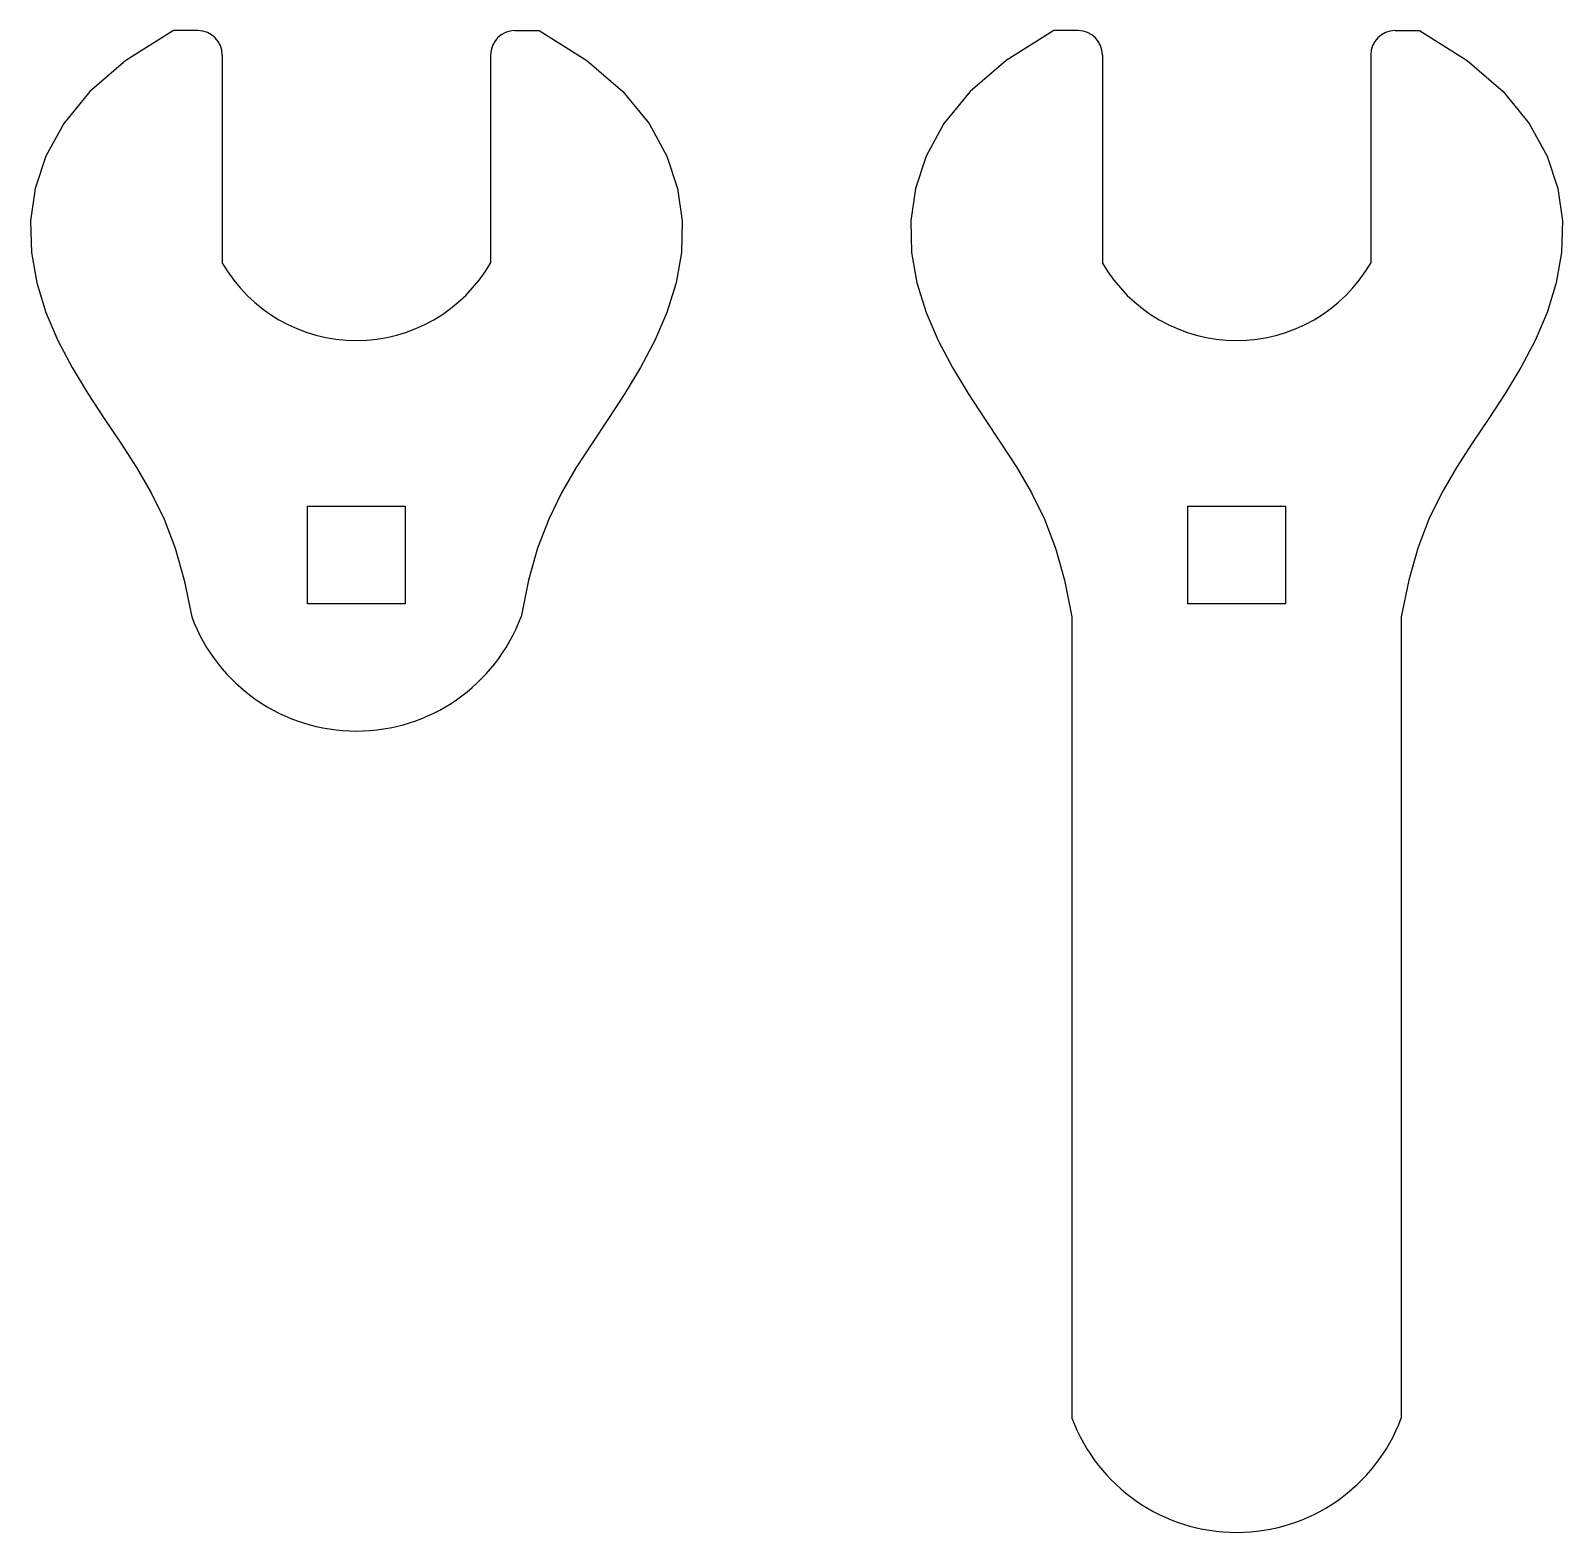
# Model space of a CAD drawing. Extents: x 266.7 to 274.55, y 182.98 to 190.68.
import ezdxf

# ---------------------------------------------------------------- set-up
doc = ezdxf.new("R2010")
doc.units = 0
doc.header["$MEASUREMENT"] = 0
doc.layers.add('CUT', color=1, linetype='CONTINUOUS')

msp = doc.modelspace()

# ---------------------------------------------------------------- linework, layer by layer
at = {"layer": 'CUT', "color": 1, "linetype": 'CONTINUOUS', "ltscale": 12}
for p, q in [((267.5551, 190.6779), (267.4301, 190.6779)), ((269.1801, 190.6779), (269.3051, 190.6779)), ((272.0669, 190.6779), (271.9419, 190.6779)), ((273.6919, 190.6779), (273.8169, 190.6779)), ((267.6801, 190.5529), (267.6801, 189.4871)), ((269.0551, 190.5529), (269.0551, 189.4871)), ((272.1919, 190.5529), (272.1919, 189.4871)), ((273.5669, 190.5529), (273.5669, 189.4871)), ((268.1176, 188.2404), (268.6176, 188.2404)), ((268.1176, 187.7404), (268.1176, 188.2404)), ((268.6176, 188.2404), (268.6176, 187.7404)), ((272.6294, 188.2404), (273.1294, 188.2404)), ((272.6294, 187.7404), (272.6294, 188.2404)), ((273.1294, 188.2404), (273.1294, 187.7404)), ((268.6176, 187.7404), (268.1176, 187.7404)), ((273.1294, 187.7404), (272.6294, 187.7404)), ((272.0353, 187.6732), (272.0353, 183.5669)), ((273.7236, 187.6732), (273.7236, 183.5669))]:
    msp.add_line(p, q, dxfattribs=at)
for points in [[(267.4301, 190.6779, 0), (267.1863, 190.5247, 0), (267.0018, 190.3652, 0), (266.8675, 190.2013, 0), (266.7759, 190.035, 0), (266.721, 189.8683, 0), (266.6979, 189.7033, 0), (266.702, 189.5418, 0), (266.7292, 189.3852, 0), (266.7756, 189.2343, 0), (266.8373, 189.0898, 0), (266.9104, 188.9514, 0), (266.9911, 188.8187, 0), (267.0754, 188.6903, 0), (267.1598, 188.5645, 0), (267.2408, 188.4386, 0), (267.3156, 188.3096, 0), (267.382, 188.1736, 0), (267.4387, 188.0259, 0), (267.4854, 187.8613, 0), (267.5235, 187.6732, 0)], [(269.3051, 190.6779, 0), (269.5488, 190.5247, 0), (269.7333, 190.3652, 0), (269.8677, 190.2013, 0), (269.9593, 190.035, 0), (270.0142, 189.8683, 0), (270.0373, 189.7033, 0), (270.0332, 189.5418, 0), (270.0059, 189.3852, 0), (269.9595, 189.2343, 0), (269.8978, 189.0898, 0), (269.8247, 188.9514, 0), (269.7441, 188.8187, 0), (269.6598, 188.6903, 0), (269.5754, 188.5645, 0), (269.4944, 188.4386, 0), (269.4195, 188.3096, 0), (269.3532, 188.1736, 0), (269.2965, 188.0259, 0), (269.2498, 187.8613, 0), (269.2117, 187.6732, 0)], [(271.9419, 190.6779, 0), (271.6982, 190.5247, 0), (271.5137, 190.3652, 0), (271.3793, 190.2013, 0), (271.2877, 190.035, 0), (271.2329, 189.8683, 0), (271.2097, 189.7033, 0), (271.2138, 189.5418, 0), (271.2411, 189.3852, 0), (271.2875, 189.2343, 0), (271.3492, 189.0898, 0), (271.4223, 188.9514, 0), (271.5029, 188.8187, 0), (271.5873, 188.6903, 0), (271.6716, 188.5645, 0), (271.7527, 188.4386, 0), (271.8275, 188.3096, 0), (271.8939, 188.1736, 0), (271.9505, 188.0259, 0), (271.9972, 187.8613, 0), (272.0353, 187.6732, 0)], [(273.8169, 190.6779, 0), (274.0607, 190.5247, 0), (274.2452, 190.3652, 0), (274.3796, 190.2013, 0), (274.4712, 190.035, 0), (274.526, 189.8683, 0), (274.5491, 189.7033, 0), (274.545, 189.5418, 0), (274.5178, 189.3852, 0), (274.4714, 189.2343, 0), (274.4097, 189.0898, 0), (274.3366, 188.9514, 0), (274.256, 188.8187, 0), (274.1716, 188.6903, 0), (274.0873, 188.5645, 0), (274.0062, 188.4386, 0), (273.9314, 188.3096, 0), (273.865, 188.1736, 0), (273.8084, 188.0259, 0), (273.7616, 187.8613, 0), (273.7236, 187.6732, 0)]]:
    msp.add_polyline3d(points, dxfattribs=at)
for centre, radius, start, end in [((267.5551, 190.5529), 0.125, 0, 90), ((269.1801, 190.5529), 0.125, 90, 180), ((272.0669, 190.5529), 0.125, 0, 90), ((273.6919, 190.5529), 0.125, 90, 180), ((268.3676, 189.884), 0.7939, 210, 330), ((272.8794, 189.884), 0.7939, 210, 330), ((268.3676, 187.9904), 0.9017, 200.59236, 339.40764), ((272.8794, 183.884), 0.9017, 200.59236, 339.40764)]:
    msp.add_arc(centre, radius, start, end, dxfattribs=at)

doc.saveas('drawing.dxf')
